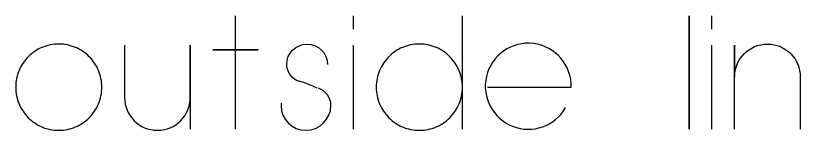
# Model space of a CAD drawing. Extents: x -888 to 5190, y -506 to 2808.
# Drawn here: x -540.6 to -333, y 2418.1 to 2448.4 of the extents above; entities that cross this region are included whole.
import ezdxf

# ---------------------------------------------------------------- set-up
doc = ezdxf.new("R2010")
doc.units = 0
doc.layers.add('T5_LOGOLAYER_2', color=18, linetype='CONTINUOUS')

msp = doc.modelspace()

# ---------------------------------------------------------------- linework, layer by layer
at = {"layer": 'T5_LOGOLAYER_2'}
for points in [[(-482.43, 2418.41), (-482.43, 2439.41), (-488.43, 2439.41), (-476.43, 2439.41), (-482.43, 2439.41), (-482.43, 2448.41)], [(-451.23, 2444.81), (-451.23, 2448.41)], [(-422.43, 2418.41), (-422.43, 2429.51), (-422.44, 2430.1), (-422.49, 2430.68), (-422.56, 2431.25), (-422.66, 2431.81), (-422.79, 2432.36), (-422.94, 2432.9), (-423.12, 2433.43), (-423.32, 2433.95), (-423.55, 2434.45), (-423.8, 2434.95), (-424.08, 2435.42), (-424.37, 2435.89), (-424.69, 2436.33), (-425.03, 2436.76), (-425.39, 2437.18), (-425.77, 2437.57), (-426.16, 2437.95), (-426.58, 2438.31), (-427.01, 2438.65), (-427.45, 2438.97), (-427.92, 2439.26), (-428.39, 2439.54), (-428.89, 2439.79), (-429.39, 2440.02), (-429.91, 2440.22), (-430.44, 2440.4), (-430.98, 2440.55), (-431.53, 2440.68), (-432.09, 2440.78), (-432.66, 2440.85), (-433.24, 2440.9), (-433.83, 2440.91), (-434.41, 2440.9), (-434.99, 2440.85), (-435.56, 2440.78), (-436.13, 2440.68), (-436.68, 2440.55), (-437.22, 2440.4), (-437.75, 2440.22), (-438.27, 2440.02), (-438.77, 2439.79), (-439.26, 2439.54), (-439.74, 2439.26), (-440.2, 2438.97), (-440.65, 2438.65), (-441.08, 2438.31), (-441.49, 2437.95), (-441.89, 2437.57), (-442.27, 2437.18), (-442.62, 2436.76), (-442.96, 2436.33), (-443.28, 2435.89), (-443.58, 2435.42), (-443.85, 2434.95), (-444.1, 2434.45), (-444.33, 2433.95), (-444.54, 2433.43), (-444.72, 2432.9), (-444.87, 2432.36), (-445, 2431.81), (-445.1, 2431.25), (-445.17, 2430.68), (-445.21, 2430.1), (-445.23, 2429.51), (-445.21, 2428.93), (-445.17, 2428.35), (-445.1, 2427.78), (-445, 2427.21), (-444.87, 2426.66), (-444.72, 2426.12), (-444.54, 2425.59), (-444.33, 2425.07), (-444.1, 2424.57), (-443.85, 2424.08), (-443.58, 2423.6), (-443.28, 2423.14), (-442.96, 2422.69), (-442.62, 2422.26), (-442.27, 2421.85), (-441.89, 2421.45), (-441.49, 2421.07), (-441.08, 2420.72), (-440.65, 2420.38), (-440.2, 2420.06), (-439.74, 2419.76), (-439.26, 2419.49), (-438.77, 2419.24), (-438.27, 2419.01), (-437.75, 2418.8), (-437.22, 2418.62), (-436.68, 2418.47), (-436.13, 2418.34), (-435.56, 2418.24), (-434.99, 2418.17), (-434.41, 2418.13), (-433.83, 2418.11), (-433.24, 2418.13), (-432.66, 2418.17), (-432.09, 2418.24), (-431.53, 2418.34), (-430.98, 2418.47), (-430.44, 2418.62), (-429.91, 2418.8), (-429.39, 2419.01), (-428.89, 2419.24), (-428.39, 2419.49), (-427.92, 2419.76), (-427.45, 2420.06), (-427.01, 2420.38), (-426.58, 2420.72), (-426.16, 2421.07), (-425.77, 2421.45), (-425.39, 2421.85), (-425.03, 2422.26), (-424.69, 2422.69), (-424.37, 2423.14), (-424.08, 2423.6), (-423.8, 2424.08), (-423.55, 2424.57), (-423.32, 2425.07), (-423.12, 2425.59), (-422.94, 2426.12), (-422.79, 2426.66), (-422.66, 2427.21), (-422.56, 2427.78), (-422.49, 2428.35), (-422.44, 2428.93), (-422.43, 2429.51), (-422.43, 2448.41)], [(-356.43, 2444.81), (-356.43, 2448.41)], [(-451.23, 2418.41), (-451.23, 2440.61)], [(-356.43, 2418.41), (-356.43, 2440.61)]]:
    msp.add_lwpolyline(points, dxfattribs=at)
for points in [[(-362.43, 2418.41), (-362.43, 2448.41)], [(-529.23, 2418.11), (-528.64, 2418.13), (-528.06, 2418.17), (-527.49, 2418.24), (-526.93, 2418.34), (-526.38, 2418.47), (-525.84, 2418.62), (-525.31, 2418.8), (-524.79, 2419.01), (-524.29, 2419.24), (-523.79, 2419.49), (-523.32, 2419.76), (-522.85, 2420.06), (-522.41, 2420.38), (-521.98, 2420.72), (-521.56, 2421.07), (-521.17, 2421.45), (-520.79, 2421.85), (-520.43, 2422.26), (-520.09, 2422.69), (-519.77, 2423.14), (-519.48, 2423.6), (-519.2, 2424.08), (-518.95, 2424.57), (-518.72, 2425.07), (-518.52, 2425.59), (-518.34, 2426.12), (-518.19, 2426.66), (-518.06, 2427.21), (-517.96, 2427.78), (-517.89, 2428.35), (-517.84, 2428.93), (-517.83, 2429.51), (-517.84, 2430.1), (-517.89, 2430.68), (-517.96, 2431.25), (-518.06, 2431.81), (-518.19, 2432.36), (-518.34, 2432.9), (-518.52, 2433.43), (-518.72, 2433.95), (-518.95, 2434.45), (-519.2, 2434.95), (-519.48, 2435.42), (-519.77, 2435.89), (-520.09, 2436.33), (-520.43, 2436.76), (-520.79, 2437.18), (-521.17, 2437.57), (-521.56, 2437.95), (-521.98, 2438.31), (-522.41, 2438.65), (-522.85, 2438.97), (-523.32, 2439.26), (-523.79, 2439.54), (-524.29, 2439.79), (-524.79, 2440.02), (-525.31, 2440.22), (-525.84, 2440.4), (-526.38, 2440.55), (-526.93, 2440.68), (-527.49, 2440.78), (-528.06, 2440.85), (-528.64, 2440.9), (-529.23, 2440.91), (-529.81, 2440.9), (-530.39, 2440.85), (-530.96, 2440.78), (-531.53, 2440.68), (-532.08, 2440.55), (-532.62, 2440.4), (-533.15, 2440.22), (-533.67, 2440.02), (-534.17, 2439.79), (-534.66, 2439.54), (-535.14, 2439.26), (-535.6, 2438.97), (-536.05, 2438.65), (-536.48, 2438.31), (-536.89, 2437.95), (-537.29, 2437.57), (-537.67, 2437.18), (-538.02, 2436.76), (-538.36, 2436.33), (-538.68, 2435.89), (-538.98, 2435.42), (-539.25, 2434.95), (-539.5, 2434.45), (-539.73, 2433.95), (-539.94, 2433.43), (-540.12, 2432.9), (-540.27, 2432.36), (-540.4, 2431.81), (-540.5, 2431.25), (-540.57, 2430.68), (-540.61, 2430.1), (-540.63, 2429.51), (-540.61, 2428.93), (-540.57, 2428.35), (-540.5, 2427.78), (-540.4, 2427.21), (-540.27, 2426.66), (-540.12, 2426.12), (-539.94, 2425.59), (-539.73, 2425.07), (-539.5, 2424.57), (-539.25, 2424.08), (-538.98, 2423.6), (-538.68, 2423.14), (-538.36, 2422.69), (-538.02, 2422.26), (-537.67, 2421.85), (-537.29, 2421.45), (-536.89, 2421.07), (-536.48, 2420.72), (-536.05, 2420.38), (-535.6, 2420.06), (-535.14, 2419.76), (-534.66, 2419.49), (-534.17, 2419.24), (-533.67, 2419.01), (-533.15, 2418.8), (-532.62, 2418.62), (-532.08, 2418.47), (-531.53, 2418.34), (-530.96, 2418.24), (-530.39, 2418.17), (-529.81, 2418.13)]]:
    msp.add_lwpolyline(points, close=True, dxfattribs=at)
for points in [[(-511.83, 2440.61), (-511.83, 2426.81, 1), (-494.43, 2426.81), (-494.43, 2440.61), (-494.43, 2418.41)], [(-460.83, 2429.21), (-462.03, 2429.81), (-462.93, 2430.11), (-464.43, 2430.71), (-465.33, 2431.01), (-465.63, 2431.01, -0.313298), (-468.93, 2435.51, -1), (-458.13, 2435.51)], [(-415.83, 2429.51), (-393.63, 2429.51, 0.90232), (-416.09, 2432.31, 0.862347), (-395.13, 2424.11)], [(-350.43, 2418.41), (-350.43, 2440.61), (-350.43, 2432.21, -1), (-333.03, 2432.21), (-333.03, 2418.41)], [(-470.43, 2425.31), (-470.43, 2424.71, 1), (-457.23, 2424.71, 0.329104), (-460.53, 2429.21)]]:
    msp.add_lwpolyline(points, format="xyb", dxfattribs=at)

doc.saveas('drawing.dxf')
